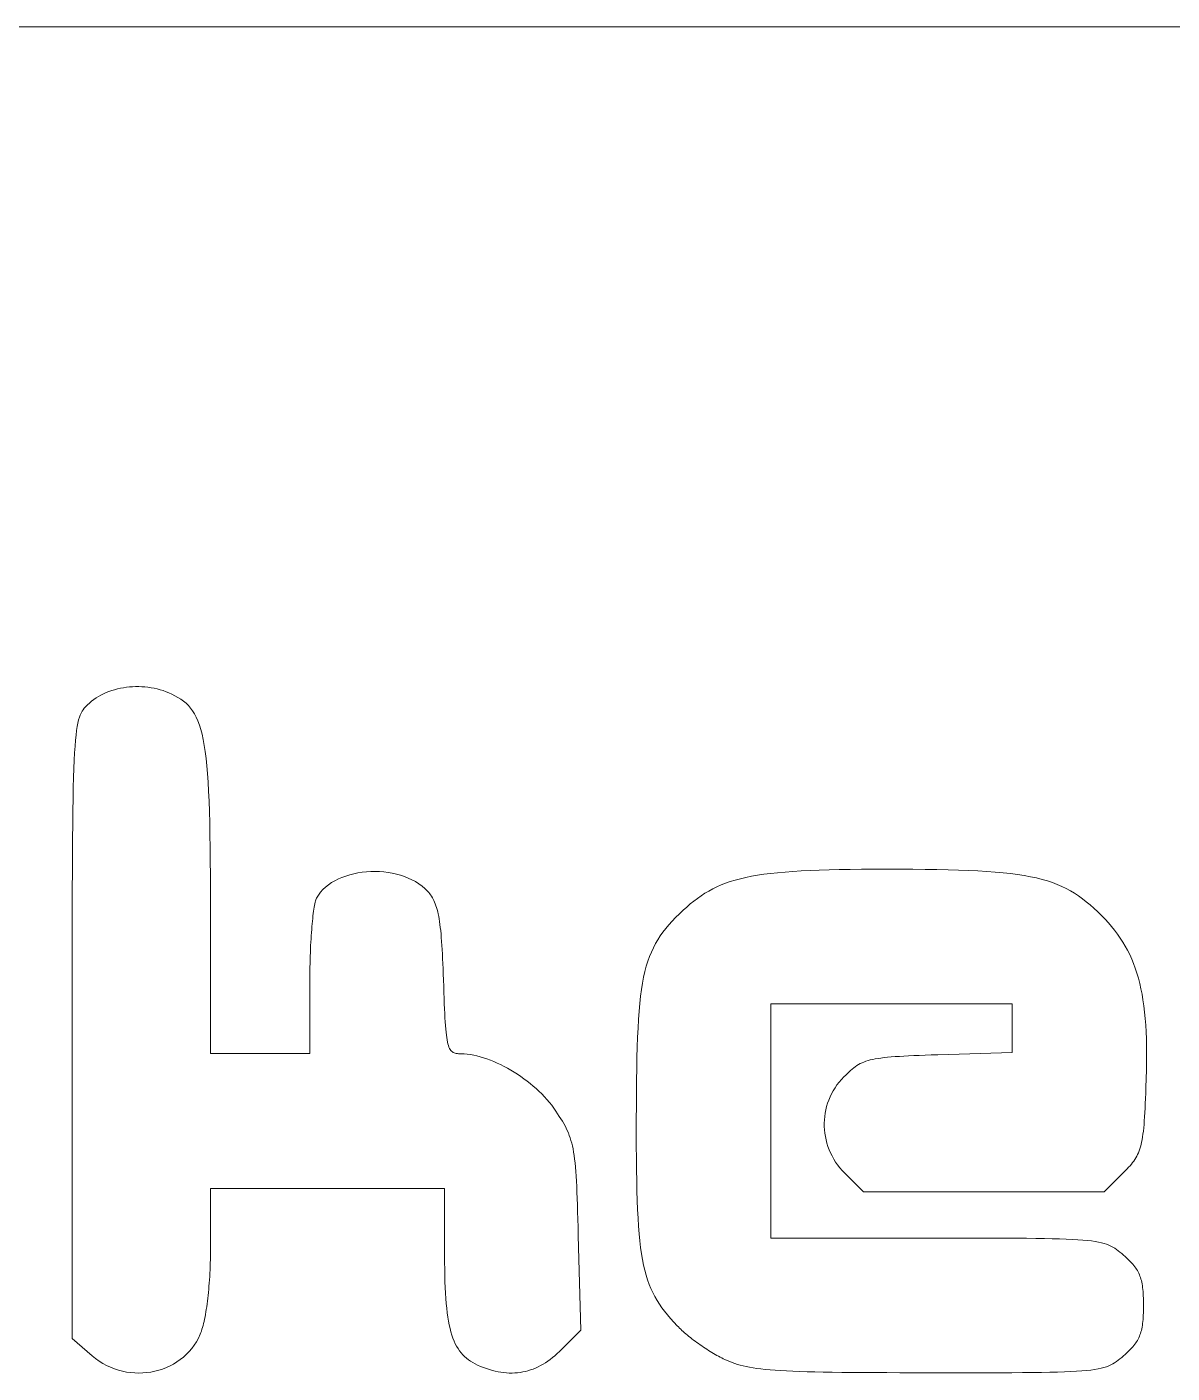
# Model space of a CAD drawing. Header units: millimetres. Extents: x -360 to 325, y -675 to 325.
# Drawn here: x -35.38 to 3.62, y -250.85 to -205 of the extents above; entities that cross this region are included whole.
import ezdxf

# ---------------------------------------------------------------- set-up
doc = ezdxf.new("R2010")
doc.units = ezdxf.units.MM
doc.layers.add('Etch', color=1, linetype='CONTINUOUS', lineweight=0, true_color=0xff0000)
doc.layers.add('Front', color=7, linetype='CONTINUOUS', lineweight=0, true_color=0x000000)

msp = doc.modelspace()

# ---------------------------------------------------------------- linework, layer by layer
at = {"layer": 'Etch'}
for p, q in [((-33.1, -227.909), (-33.021, -227.855)), ((-33.021, -227.855), (-32.939, -227.804)), ((-32.939, -227.804), (-32.854, -227.757)), ((-32.854, -227.757), (-32.766, -227.713)), ((-32.766, -227.713), (-32.676, -227.672)), ((-32.676, -227.672), (-32.583, -227.635)), ((-32.583, -227.635), (-32.488, -227.602)), ((-32.488, -227.602), (-32.392, -227.572)), ((-32.392, -227.572), (-32.293, -227.546)), ((-32.293, -227.546), (-32.193, -227.524)), ((-32.193, -227.524), (-32.091, -227.505)), ((-32.091, -227.505), (-31.989, -227.489)), ((-31.989, -227.489), (-31.885, -227.478)), ((-31.885, -227.478), (-31.781, -227.47)), ((-31.781, -227.47), (-31.676, -227.466)), ((-31.676, -227.466), (-31.57, -227.466)), ((-31.57, -227.466), (-31.465, -227.47)), ((-31.465, -227.47), (-31.359, -227.477)), ((-31.359, -227.477), (-31.254, -227.489)), ((-31.254, -227.489), (-31.149, -227.504)), ((-31.149, -227.504), (-31.045, -227.523)), ((-31.045, -227.523), (-30.941, -227.547)), ((-30.941, -227.547), (-30.838, -227.574)), ((-30.838, -227.574), (-30.737, -227.605)), ((-30.737, -227.605), (-30.637, -227.641)), ((-30.637, -227.641), (-30.539, -227.68)), ((-30.539, -227.68), (-30.442, -227.724)), ((-30.442, -227.724), (-30.333, -227.778)), ((-30.333, -227.778), (-30.231, -227.835)), ((-30.231, -227.835), (-30.134, -227.897)), ((-33.529, -228.369), (-33.495, -228.309)), ((-33.495, -228.309), (-33.46, -228.255)), ((-33.46, -228.255), (-33.422, -228.206)), ((-33.422, -228.206), (-33.381, -228.159)), ((-33.381, -228.159), (-33.317, -228.091)), ((-33.317, -228.091), (-33.248, -228.027)), ((-33.248, -228.027), (-33.176, -227.966)), ((-33.176, -227.966), (-33.1, -227.909)), ((-30.134, -227.897), (-30.043, -227.963)), ((-30.043, -227.963), (-29.957, -228.035)), ((-29.957, -228.035), (-29.877, -228.113)), ((-29.877, -228.113), (-29.802, -228.199)), ((-29.802, -228.199), (-29.732, -228.294)), ((-29.732, -228.294), (-29.667, -228.398)), ((-33.664, -228.827), (-33.641, -228.708)), ((-33.641, -228.708), (-33.616, -228.604)), ((-33.616, -228.604), (-33.589, -228.514)), ((-33.589, -228.514), (-33.56, -228.436)), ((-33.56, -228.436), (-33.529, -228.369)), ((-29.667, -228.398), (-29.607, -228.512)), ((-29.607, -228.512), (-29.551, -228.638)), ((-29.551, -228.638), (-29.5, -228.776)), ((-29.5, -228.776), (-29.453, -228.927)), ((-33.722, -229.296), (-33.704, -229.119)), ((-33.704, -229.119), (-33.685, -228.963)), ((-33.685, -228.963), (-33.664, -228.827)), ((-29.453, -228.927), (-29.41, -229.092)), ((-29.41, -229.092), (-29.37, -229.272)), ((-33.752, -229.721), (-33.738, -229.496)), ((-33.738, -229.496), (-33.722, -229.296)), ((-29.37, -229.272), (-29.335, -229.468)), ((-29.335, -229.468), (-29.302, -229.681)), ((-29.302, -229.681), (-29.274, -229.912)), ((-33.777, -230.253), (-33.765, -229.972)), ((-33.765, -229.972), (-33.752, -229.721)), ((-29.274, -229.912), (-29.248, -230.161)), ((-33.796, -230.907), (-33.787, -230.564)), ((-33.787, -230.564), (-33.777, -230.253)), ((-29.248, -230.161), (-29.225, -230.431)), ((-29.225, -230.431), (-29.206, -230.72)), ((-33.804, -231.284), (-33.796, -230.907)), ((-29.206, -230.72), (-29.188, -231.032)), ((-29.188, -231.032), (-29.174, -231.365)), ((-33.811, -231.698), (-33.804, -231.284)), ((-29.174, -231.365), (-29.162, -231.722)), ((-33.817, -232.15), (-33.811, -231.698)), ((-29.162, -231.722), (-29.151, -232.104)), ((-33.822, -232.641), (-33.817, -232.15)), ((-29.151, -232.104), (-29.143, -232.511)), ((-33.826, -233.175), (-33.822, -232.641)), ((-29.143, -232.511), (-29.137, -232.943)), ((-33.829, -233.752), (-33.826, -233.175)), ((-29.137, -232.943), (-29.132, -233.403)), ((-33.832, -234.374), (-33.829, -233.752)), ((-29.132, -233.403), (-29.129, -233.891)), ((-24.244, -233.842), (-24.103, -233.814)), ((-24.103, -233.814), (-23.959, -233.792)), ((-23.959, -233.792), (-23.814, -233.777)), ((-23.814, -233.777), (-23.667, -233.768)), ((-23.667, -233.768), (-23.519, -233.765)), ((-23.519, -233.765), (-23.372, -233.77)), ((-23.372, -233.77), (-23.224, -233.78)), ((-23.224, -233.78), (-23.078, -233.798)), ((-23.078, -233.798), (-22.934, -233.822)), ((-22.934, -233.822), (-22.793, -233.853)), ((-10.051, -233.831), (-9.81, -233.805)), ((-9.81, -233.805), (-9.556, -233.782)), ((-9.556, -233.782), (-9.287, -233.762)), ((-9.287, -233.762), (-9.004, -233.745)), ((-9.004, -233.745), (-8.706, -233.73)), ((-8.706, -233.73), (-8.391, -233.717)), ((-8.391, -233.717), (-8.06, -233.707)), ((-8.06, -233.707), (-7.711, -233.699)), ((-7.711, -233.699), (-7.344, -233.693)), ((-7.344, -233.693), (-6.958, -233.689)), ((-6.958, -233.689), (-6.553, -233.687)), ((-6.553, -233.687), (-6.127, -233.686)), ((-6.127, -233.686), (-5.656, -233.687)), ((-5.656, -233.687), (-5.21, -233.689)), ((-5.21, -233.689), (-4.787, -233.693)), ((-4.787, -233.693), (-4.386, -233.699)), ((-4.386, -233.699), (-4.006, -233.707)), ((-4.006, -233.707), (-3.647, -233.717)), ((-3.647, -233.717), (-3.308, -233.73)), ((-3.308, -233.73), (-2.987, -233.745)), ((-2.987, -233.745), (-2.685, -233.763)), ((-2.685, -233.763), (-2.399, -233.784)), ((-2.399, -233.784), (-2.13, -233.809)), ((-2.13, -233.809), (-1.876, -233.837)), ((-29.129, -233.891), (-29.127, -234.408)), ((-25.206, -234.296), (-25.108, -234.217)), ((-25.108, -234.217), (-25.002, -234.145)), ((-25.002, -234.145), (-24.889, -234.079)), ((-24.889, -234.079), (-24.77, -234.019)), ((-24.77, -234.019), (-24.646, -233.965)), ((-24.646, -233.965), (-24.516, -233.918)), ((-24.516, -233.918), (-24.382, -233.877)), ((-24.382, -233.877), (-24.244, -233.842)), ((-22.793, -233.853), (-22.654, -233.891)), ((-22.654, -233.891), (-22.519, -233.935)), ((-22.519, -233.935), (-22.388, -233.987)), ((-22.388, -233.987), (-22.262, -234.045)), ((-22.262, -234.045), (-22.142, -234.11)), ((-22.142, -234.11), (-22.028, -234.182)), ((-22.028, -234.182), (-21.92, -234.261)), ((-21.92, -234.261), (-21.821, -234.347)), ((-11.881, -234.288), (-11.735, -234.224)), ((-11.735, -234.224), (-11.583, -234.165)), ((-11.583, -234.165), (-11.423, -234.11)), ((-11.423, -234.11), (-11.256, -234.059)), ((-11.256, -234.059), (-11.08, -234.012)), ((-11.08, -234.012), (-10.895, -233.968)), ((-10.895, -233.968), (-10.701, -233.929)), ((-10.701, -233.929), (-10.496, -233.893)), ((-10.496, -233.893), (-10.279, -233.861)), ((-10.279, -233.861), (-10.051, -233.831)), ((-1.876, -233.837), (-1.636, -233.868)), ((-1.636, -233.868), (-1.41, -233.903)), ((-1.41, -233.903), (-1.197, -233.942)), ((-1.197, -233.942), (-0.995, -233.986)), ((-0.995, -233.986), (-0.804, -234.034)), ((-0.804, -234.034), (-0.623, -234.086)), ((-0.623, -234.086), (-0.451, -234.143)), ((-0.451, -234.143), (-0.288, -234.205)), ((-0.288, -234.205), (-0.131, -234.272)), ((-0.131, -234.272), (0.018, -234.345)), ((-33.834, -235.044), (-33.832, -234.374)), ((-29.127, -234.408), (-29.127, -234.955)), ((-25.547, -234.768), (-25.535, -234.729)), ((-25.535, -234.729), (-25.523, -234.696)), ((-25.523, -234.696), (-25.51, -234.67)), ((-25.51, -234.67), (-25.449, -234.567)), ((-25.449, -234.567), (-25.377, -234.471)), ((-25.377, -234.471), (-25.296, -234.38)), ((-25.296, -234.38), (-25.206, -234.296)), ((-21.821, -234.347), (-21.729, -234.44)), ((-21.729, -234.44), (-21.693, -234.481)), ((-21.693, -234.481), (-21.66, -234.522)), ((-21.66, -234.522), (-21.628, -234.565)), ((-21.628, -234.565), (-21.598, -234.609)), ((-21.598, -234.609), (-21.569, -234.656)), ((-21.569, -234.656), (-21.542, -234.705)), ((-21.542, -234.705), (-21.516, -234.756)), ((-12.663, -234.772), (-12.54, -234.679)), ((-12.54, -234.679), (-12.415, -234.591)), ((-12.415, -234.591), (-12.288, -234.508)), ((-12.288, -234.508), (-12.157, -234.43)), ((-12.157, -234.43), (-12.021, -234.357)), ((-12.021, -234.357), (-11.881, -234.288)), ((0.018, -234.345), (0.163, -234.422)), ((0.163, -234.422), (0.302, -234.506)), ((0.302, -234.506), (0.438, -234.596)), ((0.438, -234.596), (0.571, -234.691)), ((0.571, -234.691), (0.701, -234.793)), ((-33.835, -235.763), (-33.834, -235.044)), ((-29.127, -234.955), (-29.125, -239.968)), ((-25.634, -235.276), (-25.624, -235.195)), ((-25.624, -235.195), (-25.614, -235.119)), ((-25.614, -235.119), (-25.603, -235.048)), ((-25.603, -235.048), (-25.592, -234.981)), ((-25.592, -234.981), (-25.581, -234.919)), ((-25.581, -234.919), (-25.57, -234.863)), ((-25.57, -234.863), (-25.558, -234.813)), ((-25.558, -234.813), (-25.547, -234.768)), ((-21.516, -234.756), (-21.491, -234.811)), ((-21.491, -234.811), (-21.468, -234.868)), ((-21.468, -234.868), (-21.446, -234.929)), ((-21.446, -234.929), (-21.425, -234.993)), ((-21.425, -234.993), (-21.405, -235.061)), ((-21.405, -235.061), (-21.387, -235.133)), ((-21.387, -235.133), (-21.369, -235.21)), ((-13.157, -235.212), (-13.024, -235.085)), ((-13.024, -235.085), (-12.904, -234.975)), ((-12.904, -234.975), (-12.784, -234.871)), ((-12.784, -234.871), (-12.663, -234.772)), ((0.701, -234.793), (0.831, -234.901)), ((0.831, -234.901), (0.96, -235.016)), ((0.96, -235.016), (1.09, -235.138)), ((1.09, -235.138), (1.221, -235.267)), ((-25.678, -235.742), (-25.67, -235.641)), ((-25.67, -235.641), (-25.662, -235.544)), ((-25.662, -235.544), (-25.653, -235.451)), ((-25.653, -235.451), (-25.644, -235.362)), ((-25.644, -235.362), (-25.634, -235.276)), ((-21.369, -235.21), (-21.353, -235.292)), ((-21.353, -235.292), (-21.338, -235.378)), ((-21.338, -235.378), (-21.323, -235.47)), ((-21.323, -235.47), (-21.309, -235.567)), ((-21.309, -235.567), (-21.297, -235.67)), ((-13.617, -235.705), (-13.512, -235.582)), ((-13.512, -235.582), (-13.401, -235.459)), ((-13.401, -235.459), (-13.283, -235.336)), ((-13.283, -235.336), (-13.157, -235.212)), ((1.221, -235.267), (1.341, -235.39)), ((1.341, -235.39), (1.455, -235.514)), ((1.455, -235.514), (1.564, -235.64)), ((1.564, -235.64), (1.667, -235.768)), ((-33.836, -236.533), (-33.835, -235.763)), ((-25.707, -236.175), (-25.7, -236.063)), ((-25.7, -236.063), (-25.693, -235.953)), ((-25.693, -235.953), (-25.686, -235.846)), ((-25.686, -235.846), (-25.678, -235.742)), ((-21.297, -235.67), (-21.285, -235.779)), ((-21.285, -235.779), (-21.273, -235.895)), ((-21.273, -235.895), (-21.263, -236.017)), ((-21.263, -236.017), (-21.253, -236.146)), ((-13.97, -236.222), (-13.891, -236.087)), ((-13.891, -236.087), (-13.805, -235.957)), ((-13.805, -235.957), (-13.714, -235.83)), ((-13.714, -235.83), (-13.617, -235.705)), ((1.667, -235.768), (1.765, -235.898)), ((1.765, -235.898), (1.858, -236.031)), ((1.858, -236.031), (1.946, -236.167)), ((-33.837, -237.356), (-33.836, -236.533)), ((-25.728, -236.649), (-25.723, -236.527)), ((-25.723, -236.527), (-25.718, -236.408)), ((-25.718, -236.408), (-25.713, -236.29)), ((-25.713, -236.29), (-25.707, -236.175)), ((-21.253, -236.146), (-21.243, -236.282)), ((-21.243, -236.282), (-21.235, -236.425)), ((-21.235, -236.425), (-21.226, -236.576)), ((-14.173, -236.661), (-14.11, -236.508)), ((-14.11, -236.508), (-14.043, -236.362)), ((-14.043, -236.362), (-13.97, -236.222)), ((1.946, -236.167), (2.029, -236.306)), ((2.029, -236.306), (2.107, -236.449)), ((2.107, -236.449), (2.18, -236.596)), ((-25.74, -237.15), (-25.738, -237.023)), ((-25.738, -237.023), (-25.735, -236.897)), ((-25.735, -236.897), (-25.732, -236.772)), ((-25.732, -236.772), (-25.728, -236.649)), ((-21.226, -236.576), (-21.218, -236.735)), ((-21.218, -236.735), (-21.211, -236.902)), ((-21.211, -236.902), (-21.204, -237.078)), ((-14.33, -237.174), (-14.282, -236.993)), ((-14.282, -236.993), (-14.23, -236.823)), ((-14.23, -236.823), (-14.173, -236.661)), ((2.18, -236.596), (2.248, -236.746)), ((2.248, -236.746), (2.311, -236.902)), ((2.311, -236.902), (2.37, -237.062)), ((-33.837, -238.234), (-33.837, -237.356)), ((-25.743, -237.536), (-25.742, -237.407)), ((-25.742, -237.407), (-25.741, -237.278)), ((-25.741, -237.278), (-25.74, -237.15)), ((-21.204, -237.078), (-21.197, -237.263)), ((-21.197, -237.263), (-21.19, -237.456)), ((-21.19, -237.456), (-21.183, -237.68)), ((-14.411, -237.569), (-14.373, -237.366)), ((-14.373, -237.366), (-14.33, -237.174)), ((2.37, -237.062), (2.425, -237.227)), ((2.425, -237.227), (2.475, -237.397)), ((2.475, -237.397), (2.52, -237.574)), ((-25.743, -239.968), (-25.743, -237.536)), ((-21.183, -237.68), (-21.176, -237.89)), ((-21.176, -237.89), (-21.168, -238.087)), ((-14.477, -238.016), (-14.446, -237.786)), ((-14.446, -237.786), (-14.411, -237.569)), ((2.52, -237.574), (2.562, -237.756)), ((2.562, -237.756), (2.599, -237.945)), ((2.599, -237.945), (2.632, -238.14)), ((-33.837, -239.169), (-33.837, -238.234)), ((-21.168, -238.087), (-21.161, -238.271)), ((-21.161, -238.271), (-21.154, -238.443)), ((-14.527, -238.522), (-14.504, -238.261)), ((-14.504, -238.261), (-14.477, -238.016)), ((-5.929, -238.277), (-10.037, -238.277)), ((-10.037, -238.277), (-10.037, -242.264)), ((-1.822, -238.277), (-5.929, -238.277)), ((-1.822, -239.101), (-1.822, -238.277)), ((2.632, -238.14), (2.661, -238.342)), ((2.661, -238.342), (2.686, -238.552)), ((-21.154, -238.443), (-21.146, -238.603)), ((-21.146, -238.603), (-21.139, -238.751)), ((-21.139, -238.751), (-21.13, -238.888)), ((-14.565, -239.096), (-14.548, -238.8)), ((-14.548, -238.8), (-14.527, -238.522)), ((2.686, -238.552), (2.707, -238.769)), ((2.707, -238.769), (2.724, -238.994)), ((-33.837, -249.675), (-33.837, -239.169)), ((-21.13, -238.888), (-21.122, -239.015)), ((-21.122, -239.015), (-21.112, -239.131)), ((-21.112, -239.131), (-21.102, -239.238)), ((-21.102, -239.238), (-21.091, -239.335)), ((-14.58, -239.41), (-14.565, -239.096)), ((-1.822, -239.924), (-1.822, -239.101)), ((2.724, -238.994), (2.738, -239.227)), ((2.738, -239.227), (2.748, -239.469)), ((-21.091, -239.335), (-21.079, -239.423)), ((-21.079, -239.423), (-21.066, -239.503)), ((-21.066, -239.503), (-21.052, -239.575)), ((-21.052, -239.575), (-21.037, -239.639)), ((-21.037, -239.639), (-21.02, -239.695)), ((-21.02, -239.695), (-21.002, -239.745)), ((-21.002, -239.745), (-20.982, -239.789)), ((-14.602, -240.098), (-14.592, -239.743)), ((-14.592, -239.743), (-14.58, -239.41)), ((2.748, -239.469), (2.754, -239.72)), ((2.754, -239.72), (2.757, -239.979)), ((-29.125, -239.968), (-27.434, -239.968)), ((-27.434, -239.968), (-25.743, -239.968)), ((-20.982, -239.789), (-20.961, -239.827)), ((-20.961, -239.827), (-20.938, -239.859)), ((-20.938, -239.859), (-20.913, -239.886)), ((-20.913, -239.886), (-20.886, -239.909)), ((-20.886, -239.909), (-20.856, -239.927)), ((-20.856, -239.927), (-20.825, -239.942)), ((-20.825, -239.942), (-20.792, -239.953)), ((-20.792, -239.953), (-20.756, -239.961)), ((-20.756, -239.961), (-20.717, -239.967)), ((-20.717, -239.967), (-20.676, -239.971)), ((-20.676, -239.971), (-20.633, -239.973)), ((-20.633, -239.973), (-20.586, -239.974)), ((-20.586, -239.974), (-20.483, -239.977)), ((-20.483, -239.977), (-20.378, -239.987)), ((-20.378, -239.987), (-20.271, -240.001)), ((-20.271, -240.001), (-20.161, -240.021)), ((-20.161, -240.021), (-20.05, -240.045)), ((-20.05, -240.045), (-19.937, -240.074)), ((-19.937, -240.074), (-19.823, -240.108)), ((-19.823, -240.108), (-19.708, -240.147)), ((-19.708, -240.147), (-19.592, -240.189)), ((-19.592, -240.189), (-19.476, -240.236)), ((-19.476, -240.236), (-19.36, -240.287)), ((-14.609, -240.474), (-14.602, -240.098)), ((-6.869, -240.253), (-6.802, -240.228)), ((-6.802, -240.228), (-6.73, -240.205)), ((-6.73, -240.205), (-6.653, -240.184)), ((-6.653, -240.184), (-6.572, -240.165)), ((-6.572, -240.165), (-6.484, -240.148)), ((-6.484, -240.148), (-6.39, -240.132)), ((-6.39, -240.132), (-6.29, -240.117)), ((-6.29, -240.117), (-6.182, -240.104)), ((-6.182, -240.104), (-6.066, -240.092)), ((-6.066, -240.092), (-5.941, -240.081)), ((-5.941, -240.081), (-5.808, -240.071)), ((-5.808, -240.071), (-5.665, -240.061)), ((-5.665, -240.061), (-5.512, -240.052)), ((-5.512, -240.052), (-5.349, -240.044)), ((-5.349, -240.044), (-5.174, -240.036)), ((-5.174, -240.036), (-4.988, -240.029)), ((-4.988, -240.029), (-4.789, -240.022)), ((-4.789, -240.022), (-4.578, -240.014)), ((-4.578, -240.014), (-4.354, -240.007)), ((-4.354, -240.007), (-1.822, -239.924)), ((2.757, -239.979), (2.756, -240.249)), ((-19.36, -240.287), (-19.243, -240.342)), ((-19.243, -240.342), (-19.127, -240.401)), ((-19.127, -240.401), (-19.011, -240.463)), ((-19.011, -240.463), (-18.896, -240.529)), ((-18.896, -240.529), (-18.783, -240.598)), ((-18.783, -240.598), (-18.67, -240.67)), ((-18.67, -240.67), (-18.559, -240.745)), ((-14.615, -240.872), (-14.609, -240.474)), ((-7.551, -240.755), (-7.492, -240.696)), ((-7.492, -240.696), (-7.435, -240.641)), ((-7.435, -240.641), (-7.379, -240.589)), ((-7.379, -240.589), (-7.325, -240.54)), ((-7.325, -240.54), (-7.271, -240.494)), ((-7.271, -240.494), (-7.218, -240.452)), ((-7.218, -240.452), (-7.164, -240.412)), ((-7.164, -240.412), (-7.109, -240.375)), ((-7.109, -240.375), (-7.053, -240.341)), ((-7.053, -240.341), (-6.994, -240.309)), ((-6.994, -240.309), (-6.933, -240.28)), ((-6.933, -240.28), (-6.869, -240.253)), ((2.752, -240.528), (2.745, -240.817)), ((2.756, -240.249), (2.752, -240.528)), ((-18.559, -240.745), (-18.449, -240.823)), ((-18.449, -240.823), (-18.342, -240.903)), ((-18.342, -240.903), (-18.236, -240.987)), ((-18.236, -240.987), (-18.134, -241.072)), ((-18.134, -241.072), (-18.034, -241.16)), ((-14.619, -241.294), (-14.615, -240.872)), ((-7.918, -241.232), (-7.856, -241.131)), ((-7.856, -241.131), (-7.789, -241.033)), ((-7.789, -241.033), (-7.715, -240.937)), ((-7.715, -240.937), (-7.636, -240.844)), ((-7.636, -240.844), (-7.551, -240.755)), ((2.735, -241.116), (2.727, -241.309)), ((2.745, -240.817), (2.735, -241.116)), ((-18.034, -241.16), (-17.937, -241.25)), ((-17.937, -241.25), (-17.843, -241.342)), ((-17.843, -241.342), (-17.753, -241.435)), ((-17.753, -241.435), (-17.666, -241.53)), ((-17.666, -241.53), (-17.584, -241.627)), ((-14.621, -241.74), (-14.619, -241.294)), ((-8.109, -241.658), (-8.069, -241.548)), ((-8.069, -241.548), (-8.025, -241.441)), ((-8.025, -241.441), (-7.974, -241.336)), ((-7.974, -241.336), (-7.918, -241.232)), ((2.72, -241.491), (2.712, -241.663)), ((2.727, -241.309), (2.72, -241.491)), ((-17.584, -241.627), (-17.505, -241.725)), ((-17.505, -241.725), (-17.431, -241.824)), ((-17.431, -241.824), (-17.362, -241.925)), ((-17.362, -241.925), (-17.302, -242.017)), ((-17.302, -242.017), (-17.245, -242.105)), ((-14.623, -242.211), (-14.621, -241.74)), ((-8.208, -242.106), (-8.191, -241.993)), ((-8.191, -241.993), (-8.169, -241.88)), ((-8.169, -241.88), (-8.142, -241.768)), ((-8.142, -241.768), (-8.109, -241.658)), ((2.695, -241.976), (2.687, -242.119)), ((2.704, -241.824), (2.695, -241.976)), ((2.712, -241.663), (2.704, -241.824)), ((-17.245, -242.105), (-17.191, -242.19)), ((-17.191, -242.19), (-17.141, -242.272)), ((-17.141, -242.272), (-17.094, -242.353)), ((-17.094, -242.353), (-17.051, -242.432)), ((-17.051, -242.432), (-17.01, -242.511)), ((-17.01, -242.511), (-16.972, -242.59)), ((-14.623, -242.677), (-14.623, -242.211)), ((-10.037, -242.264), (-10.037, -246.251)), ((-8.223, -242.335), (-8.218, -242.22)), ((-8.222, -242.45), (-8.223, -242.335)), ((-8.215, -242.564), (-8.222, -242.45)), ((-8.218, -242.22), (-8.208, -242.106)), ((2.657, -242.496), (2.645, -242.606)), ((2.667, -242.378), (2.657, -242.496)), ((2.677, -242.253), (2.667, -242.378)), ((2.687, -242.119), (2.677, -242.253)), ((-16.972, -242.59), (-16.937, -242.67)), ((-16.937, -242.67), (-16.905, -242.752)), ((-16.905, -242.752), (-16.875, -242.837)), ((-16.875, -242.837), (-16.847, -242.924)), ((-16.847, -242.924), (-16.822, -243.016)), ((-14.622, -243.117), (-14.623, -242.677)), ((-8.203, -242.679), (-8.215, -242.564)), ((-8.185, -242.793), (-8.203, -242.679)), ((-8.161, -242.906), (-8.185, -242.793)), ((-8.132, -243.018), (-8.161, -242.906)), ((2.586, -242.983), (2.568, -243.063)), ((2.603, -242.898), (2.586, -242.983)), ((2.618, -242.807), (2.603, -242.898)), ((2.632, -242.71), (2.618, -242.807)), ((2.645, -242.606), (2.632, -242.71)), ((-16.822, -243.016), (-16.799, -243.112)), ((-16.799, -243.112), (-16.777, -243.214)), ((-16.777, -243.214), (-16.758, -243.322)), ((-16.758, -243.322), (-16.74, -243.437)), ((-16.74, -243.437), (-16.724, -243.559)), ((-14.619, -243.533), (-14.622, -243.117)), ((-8.097, -243.129), (-8.132, -243.018)), ((-8.056, -243.239), (-8.097, -243.129)), ((-8.009, -243.347), (-8.056, -243.239)), ((-7.957, -243.453), (-8.009, -243.347)), ((2.451, -243.402), (2.421, -243.461)), ((2.478, -243.341), (2.451, -243.402)), ((2.504, -243.277), (2.478, -243.341)), ((2.527, -243.21), (2.504, -243.277)), ((2.548, -243.138), (2.527, -243.21)), ((2.568, -243.063), (2.548, -243.138)), ((-16.724, -243.559), (-16.709, -243.689)), ((-16.709, -243.689), (-16.696, -243.829)), ((-16.696, -243.829), (-16.684, -243.978)), ((-14.615, -243.925), (-14.619, -243.533)), ((-7.899, -243.557), (-7.957, -243.453)), ((-7.836, -243.659), (-7.899, -243.557)), ((-7.767, -243.759), (-7.836, -243.659)), ((-7.692, -243.856), (-7.767, -243.759)), ((-7.611, -243.949), (-7.692, -243.856)), ((2.091, -243.895), (2.037, -243.952)), ((2.143, -243.84), (2.091, -243.895)), ((2.191, -243.786), (2.143, -243.84)), ((2.236, -243.733), (2.191, -243.786)), ((2.279, -243.68), (2.236, -243.733)), ((2.318, -243.627), (2.279, -243.68)), ((2.355, -243.573), (2.318, -243.627)), ((2.39, -243.518), (2.355, -243.573)), ((2.421, -243.461), (2.39, -243.518)), ((-16.684, -243.978), (-16.673, -244.138)), ((-16.673, -244.138), (-16.662, -244.309)), ((-16.662, -244.309), (-16.653, -244.492)), ((-14.609, -244.295), (-14.615, -243.925)), ((-14.602, -244.644), (-14.609, -244.295)), ((-7.525, -244.04), (-7.611, -243.949)), ((-6.885, -244.68), (-7.525, -244.04)), ((1.978, -244.01), (1.308, -244.68)), ((2.037, -243.952), (1.978, -244.01)), ((-25.139, -244.559), (-29.125, -244.559)), ((-29.125, -244.559), (-29.125, -246.621)), ((-21.152, -244.559), (-25.139, -244.559)), ((-21.152, -246.843), (-21.152, -244.559)), ((-16.653, -244.492), (-16.644, -244.688)), ((-16.644, -244.688), (-16.636, -244.897)), ((-14.592, -244.973), (-14.602, -244.644)), ((-2.788, -244.68), (-6.885, -244.68)), ((1.308, -244.68), (-2.788, -244.68)), ((-16.636, -244.897), (-16.628, -245.12)), ((-16.628, -245.12), (-16.62, -245.357)), ((-14.58, -245.282), (-14.592, -244.973)), ((-14.565, -245.573), (-14.58, -245.282)), ((-16.62, -245.357), (-16.613, -245.611)), ((-16.613, -245.611), (-16.605, -245.88)), ((-14.548, -245.846), (-14.565, -245.573)), ((-16.605, -245.88), (-16.598, -246.167)), ((-16.598, -246.167), (-16.514, -249.382)), ((-14.528, -246.102), (-14.548, -245.846)), ((-14.505, -246.343), (-14.528, -246.102)), ((-29.125, -246.621), (-29.126, -246.742)), ((-14.478, -246.57), (-14.505, -246.343)), ((-14.448, -246.783), (-14.478, -246.57)), ((-10.037, -246.251), (-4.372, -246.251)), ((-4.372, -246.251), (-3.844, -246.251)), ((-3.844, -246.251), (-3.349, -246.251)), ((-3.349, -246.251), (-2.887, -246.251)), ((-2.887, -246.251), (-2.456, -246.252)), ((-2.456, -246.252), (-2.055, -246.253)), ((-2.055, -246.253), (-1.683, -246.255)), ((-1.683, -246.255), (-1.338, -246.258)), ((-1.338, -246.258), (-1.02, -246.261)), ((-1.02, -246.261), (-0.726, -246.265)), ((-0.726, -246.265), (-0.456, -246.271)), ((-0.456, -246.271), (-0.209, -246.277)), ((-0.209, -246.277), (0.018, -246.285)), ((0.018, -246.285), (0.224, -246.294)), ((0.224, -246.294), (0.412, -246.305)), ((0.412, -246.305), (0.582, -246.318)), ((0.582, -246.318), (0.736, -246.332)), ((0.736, -246.332), (0.875, -246.348)), ((0.875, -246.348), (1.001, -246.366)), ((1.001, -246.366), (1.114, -246.386)), ((1.114, -246.386), (1.217, -246.408)), ((1.217, -246.408), (1.309, -246.433)), ((1.309, -246.433), (1.393, -246.46)), ((1.393, -246.46), (1.47, -246.49)), ((1.47, -246.49), (1.54, -246.522)), ((1.54, -246.522), (1.606, -246.558)), ((1.606, -246.558), (1.668, -246.596)), ((1.668, -246.596), (1.728, -246.637)), ((1.728, -246.637), (1.787, -246.681)), ((-29.132, -247.1), (-29.136, -247.217)), ((-29.129, -246.981), (-29.132, -247.1)), ((-29.127, -246.862), (-29.129, -246.981)), ((-29.126, -246.742), (-29.127, -246.862)), ((-21.151, -247.082), (-21.152, -246.843)), ((-21.149, -247.31), (-21.151, -247.082)), ((-14.415, -246.983), (-14.448, -246.783)), ((-14.377, -247.171), (-14.415, -246.983)), ((1.787, -246.681), (1.846, -246.729)), ((1.846, -246.729), (1.907, -246.779)), ((1.907, -246.779), (1.97, -246.834)), ((1.97, -246.834), (2.024, -246.88)), ((2.024, -246.88), (2.074, -246.925)), ((2.074, -246.925), (2.122, -246.97)), ((2.122, -246.97), (2.167, -247.013)), ((2.167, -247.013), (2.209, -247.057)), ((2.209, -247.057), (2.249, -247.099)), ((2.249, -247.099), (2.287, -247.142)), ((-29.152, -247.56), (-29.159, -247.671)), ((-29.146, -247.447), (-29.152, -247.56)), ((-29.14, -247.333), (-29.146, -247.447)), ((-29.136, -247.217), (-29.14, -247.333)), ((-21.145, -247.528), (-21.149, -247.31)), ((-21.139, -247.736), (-21.145, -247.528)), ((-14.336, -247.348), (-14.377, -247.171)), ((-14.29, -247.516), (-14.336, -247.348)), ((-14.24, -247.675), (-14.29, -247.516)), ((2.287, -247.142), (2.322, -247.184)), ((2.322, -247.184), (2.356, -247.227)), ((2.356, -247.227), (2.387, -247.27)), ((2.387, -247.27), (2.415, -247.314)), ((2.415, -247.314), (2.442, -247.358)), ((2.442, -247.358), (2.467, -247.403)), ((2.467, -247.403), (2.49, -247.449)), ((2.49, -247.449), (2.511, -247.496)), ((2.511, -247.496), (2.53, -247.544)), ((2.53, -247.544), (2.547, -247.594)), ((-29.184, -247.995), (-29.193, -248.099)), ((-29.175, -247.889), (-29.184, -247.995)), ((-29.166, -247.781), (-29.175, -247.889)), ((-29.159, -247.671), (-29.166, -247.781)), ((-21.131, -247.935), (-21.139, -247.736)), ((-21.122, -248.124), (-21.131, -247.935)), ((-14.185, -247.826), (-14.24, -247.675)), ((-14.126, -247.97), (-14.185, -247.826)), ((-14.061, -248.108), (-14.126, -247.97)), ((2.547, -247.594), (2.563, -247.646)), ((2.563, -247.646), (2.577, -247.699)), ((2.577, -247.699), (2.59, -247.755)), ((2.59, -247.755), (2.601, -247.813)), ((2.601, -247.813), (2.611, -247.873)), ((2.611, -247.873), (2.62, -247.935)), ((2.62, -247.935), (2.627, -248)), ((2.627, -248), (2.633, -248.068)), ((-29.227, -248.399), (-29.239, -248.494)), ((-29.215, -248.301), (-29.227, -248.399)), ((-29.204, -248.201), (-29.215, -248.301)), ((-29.193, -248.099), (-29.204, -248.201)), ((-21.11, -248.304), (-21.122, -248.124)), ((-21.096, -248.475), (-21.11, -248.304)), ((-21.081, -248.638), (-21.096, -248.475)), ((-13.992, -248.241), (-14.061, -248.108)), ((-13.917, -248.37), (-13.992, -248.241)), ((-13.836, -248.496), (-13.917, -248.37)), ((2.633, -248.068), (2.638, -248.139)), ((2.638, -248.139), (2.642, -248.214)), ((2.642, -248.214), (2.645, -248.291)), ((2.645, -248.291), (2.647, -248.373)), ((2.647, -248.373), (2.648, -248.457)), ((2.648, -248.457), (2.648, -248.546)), ((-29.311, -248.931), (-29.327, -249.01)), ((-29.295, -248.85), (-29.311, -248.931)), ((-29.28, -248.765), (-29.295, -248.85)), ((-29.266, -248.677), (-29.28, -248.765)), ((-29.252, -248.587), (-29.266, -248.677)), ((-29.239, -248.494), (-29.252, -248.587)), ((-21.063, -248.792), (-21.081, -248.638)), ((-21.042, -248.938), (-21.063, -248.792)), ((-21.019, -249.076), (-21.042, -248.938)), ((-13.75, -248.62), (-13.836, -248.496)), ((-13.658, -248.743), (-13.75, -248.62)), ((-13.559, -248.865), (-13.658, -248.743)), ((-13.455, -248.988), (-13.559, -248.865)), ((2.642, -248.879), (2.638, -248.953)), ((2.645, -248.801), (2.642, -248.879)), ((2.647, -248.72), (2.645, -248.801)), ((2.648, -248.635), (2.647, -248.72)), ((2.648, -248.546), (2.648, -248.635)), ((-29.416, -249.356), (-29.436, -249.415)), ((-29.397, -249.294), (-29.416, -249.356)), ((-29.379, -249.228), (-29.397, -249.294)), ((-29.361, -249.159), (-29.379, -249.228)), ((-29.344, -249.086), (-29.361, -249.159)), ((-29.327, -249.01), (-29.344, -249.086)), ((-20.994, -249.207), (-21.019, -249.076)), ((-20.966, -249.331), (-20.994, -249.207)), ((-20.936, -249.447), (-20.966, -249.331)), ((-16.514, -249.382), (-17.244, -250.112)), ((-13.344, -249.113), (-13.455, -248.988)), ((-13.226, -249.241), (-13.344, -249.113)), ((-13.19, -249.278), (-13.226, -249.241)), ((-13.152, -249.317), (-13.19, -249.278)), ((-13.112, -249.355), (-13.152, -249.317)), ((-13.07, -249.395), (-13.112, -249.355)), ((-13.026, -249.435), (-13.07, -249.395)), ((2.577, -249.393), (2.563, -249.446)), ((2.59, -249.337), (2.577, -249.393)), ((2.601, -249.28), (2.59, -249.337)), ((2.611, -249.22), (2.601, -249.28)), ((2.62, -249.157), (2.611, -249.22)), ((2.627, -249.092), (2.62, -249.157)), ((2.633, -249.024), (2.627, -249.092)), ((2.638, -248.953), (2.633, -249.024)), ((-33.159, -250.258), (-33.837, -249.675)), ((-29.605, -249.778), (-29.68, -249.897)), ((-29.536, -249.653), (-29.605, -249.778)), ((-29.476, -249.522), (-29.536, -249.653)), ((-29.456, -249.471), (-29.476, -249.522)), ((-29.436, -249.415), (-29.456, -249.471)), ((-20.903, -249.557), (-20.936, -249.447)), ((-20.867, -249.66), (-20.903, -249.557)), ((-20.828, -249.757), (-20.867, -249.66)), ((-20.786, -249.849), (-20.828, -249.757)), ((-20.742, -249.934), (-20.786, -249.849)), ((-12.98, -249.475), (-13.026, -249.435)), ((-12.933, -249.516), (-12.98, -249.475)), ((-12.884, -249.556), (-12.933, -249.516)), ((-12.834, -249.598), (-12.884, -249.556)), ((-12.782, -249.639), (-12.834, -249.598)), ((-12.73, -249.68), (-12.782, -249.639)), ((-12.676, -249.721), (-12.73, -249.68)), ((-12.622, -249.762), (-12.676, -249.721)), ((-12.566, -249.803), (-12.622, -249.762)), ((-12.51, -249.843), (-12.566, -249.803)), ((-12.453, -249.883), (-12.51, -249.843)), ((2.356, -249.865), (2.322, -249.908)), ((2.387, -249.822), (2.356, -249.865)), ((2.415, -249.779), (2.387, -249.822)), ((2.442, -249.734), (2.415, -249.779)), ((2.467, -249.689), (2.442, -249.734)), ((2.49, -249.643), (2.467, -249.689)), ((2.511, -249.596), (2.49, -249.643)), ((2.53, -249.548), (2.511, -249.596)), ((2.547, -249.498), (2.53, -249.548)), ((2.563, -249.446), (2.547, -249.498)), ((-33.041, -250.354), (-33.159, -250.258)), ((-33.159, -250.258), (-33.159, -250.258)), ((-30.048, -250.305), (-30.155, -250.39)), ((-29.947, -250.213), (-30.048, -250.305)), ((-29.852, -250.115), (-29.947, -250.213)), ((-29.763, -250.009), (-29.852, -250.115)), ((-29.68, -249.897), (-29.763, -250.009)), ((-20.694, -250.014), (-20.742, -249.934)), ((-20.643, -250.089), (-20.694, -250.014)), ((-20.588, -250.159), (-20.643, -250.089)), ((-20.531, -250.224), (-20.588, -250.159)), ((-20.47, -250.285), (-20.531, -250.224)), ((-20.405, -250.342), (-20.47, -250.285)), ((-17.476, -250.322), (-17.555, -250.384)), ((-17.398, -250.256), (-17.476, -250.322)), ((-17.32, -250.186), (-17.398, -250.256)), ((-17.244, -250.112), (-17.32, -250.186)), ((-12.396, -249.923), (-12.453, -249.883)), ((-12.338, -249.962), (-12.396, -249.923)), ((-12.28, -250), (-12.338, -249.962)), ((-12.222, -250.038), (-12.28, -250)), ((-12.164, -250.075), (-12.222, -250.038)), ((-12.106, -250.111), (-12.164, -250.075)), ((-12.049, -250.146), (-12.106, -250.111)), ((-11.991, -250.18), (-12.049, -250.146)), ((-11.934, -250.213), (-11.991, -250.18)), ((-11.878, -250.245), (-11.934, -250.213)), ((-11.822, -250.276), (-11.878, -250.245)), ((-11.767, -250.305), (-11.822, -250.276)), ((-11.713, -250.333), (-11.767, -250.305)), ((1.907, -250.313), (1.846, -250.364)), ((1.97, -250.258), (1.907, -250.313)), ((2.024, -250.212), (1.97, -250.258)), ((2.074, -250.167), (2.024, -250.212)), ((2.122, -250.123), (2.074, -250.167)), ((2.167, -250.079), (2.122, -250.123)), ((2.209, -250.036), (2.167, -250.079)), ((2.249, -249.993), (2.209, -250.036)), ((2.287, -249.95), (2.249, -249.993)), ((2.322, -249.908), (2.287, -249.95)), ((-32.918, -250.441), (-33.041, -250.354)), ((-32.792, -250.519), (-32.918, -250.441)), ((-32.663, -250.589), (-32.792, -250.519)), ((-32.531, -250.65), (-32.663, -250.589)), ((-32.397, -250.703), (-32.531, -250.65)), ((-32.261, -250.748), (-32.397, -250.703)), ((-32.124, -250.784), (-32.261, -250.748)), ((-31.985, -250.812), (-32.124, -250.784)), ((-31.017, -250.785), (-31.152, -250.812)), ((-30.884, -250.751), (-31.017, -250.785)), ((-30.754, -250.709), (-30.884, -250.751)), ((-30.627, -250.66), (-30.754, -250.709)), ((-30.503, -250.603), (-30.627, -250.66)), ((-30.382, -250.539), (-30.503, -250.603)), ((-30.266, -250.468), (-30.382, -250.539)), ((-30.155, -250.39), (-30.266, -250.468)), ((-20.337, -250.395), (-20.405, -250.342)), ((-20.265, -250.444), (-20.337, -250.395)), ((-20.189, -250.49), (-20.265, -250.444)), ((-20.11, -250.533), (-20.189, -250.49)), ((-20.026, -250.573), (-20.11, -250.533)), ((-19.925, -250.618), (-20.026, -250.573)), ((-19.824, -250.658), (-19.925, -250.618)), ((-19.723, -250.695), (-19.824, -250.658)), ((-19.624, -250.728), (-19.723, -250.695)), ((-19.525, -250.756), (-19.624, -250.728)), ((-19.427, -250.781), (-19.525, -250.756)), ((-19.33, -250.801), (-19.427, -250.781)), ((-18.312, -250.768), (-18.4, -250.79)), ((-18.224, -250.741), (-18.312, -250.768)), ((-18.137, -250.71), (-18.224, -250.741)), ((-18.051, -250.675), (-18.137, -250.71)), ((-17.967, -250.637), (-18.051, -250.675)), ((-17.882, -250.594), (-17.967, -250.637)), ((-17.799, -250.548), (-17.882, -250.594)), ((-17.717, -250.497), (-17.799, -250.548)), ((-17.636, -250.443), (-17.717, -250.497)), ((-17.555, -250.384), (-17.636, -250.443)), ((-11.66, -250.359), (-11.713, -250.333)), ((-11.608, -250.383), (-11.66, -250.359)), ((-11.525, -250.421), (-11.608, -250.383)), ((-11.608, -250.383), (-11.608, -250.383)), ((-11.441, -250.456), (-11.525, -250.421)), ((-11.357, -250.489), (-11.441, -250.456)), ((-11.27, -250.52), (-11.357, -250.489)), ((-11.179, -250.55), (-11.27, -250.52)), ((-11.085, -250.577), (-11.179, -250.55)), ((-10.985, -250.603), (-11.085, -250.577)), ((-10.88, -250.627), (-10.985, -250.603)), ((-10.767, -250.649), (-10.88, -250.627)), ((-10.647, -250.67), (-10.767, -250.649)), ((-10.518, -250.689), (-10.647, -250.67)), ((-10.379, -250.706), (-10.518, -250.689)), ((-10.23, -250.722), (-10.379, -250.706)), ((-10.069, -250.737), (-10.23, -250.722)), ((-9.896, -250.751), (-10.069, -250.737)), ((-9.709, -250.763), (-9.896, -250.751)), ((-9.508, -250.774), (-9.709, -250.763)), ((-9.291, -250.784), (-9.508, -250.774)), ((-9.059, -250.793), (-9.291, -250.784)), ((0.547, -250.775), (0.369, -250.787)), ((0.708, -250.761), (0.547, -250.775)), ((0.853, -250.745), (0.708, -250.761)), ((0.984, -250.727), (0.853, -250.745)), ((1.102, -250.707), (0.984, -250.727)), ((1.207, -250.685), (1.102, -250.707)), ((1.302, -250.66), (1.207, -250.685)), ((1.388, -250.633), (1.302, -250.66)), ((1.466, -250.603), (1.388, -250.633)), ((1.538, -250.571), (1.466, -250.603)), ((1.605, -250.536), (1.538, -250.571)), ((1.667, -250.497), (1.605, -250.536)), ((1.728, -250.456), (1.667, -250.497)), ((1.787, -250.412), (1.728, -250.456)), ((1.846, -250.364), (1.787, -250.412)), ((-31.845, -250.832), (-31.985, -250.812)), ((-31.706, -250.844), (-31.845, -250.832)), ((-31.566, -250.847), (-31.706, -250.844)), ((-31.427, -250.844), (-31.566, -250.847)), ((-31.289, -250.832), (-31.427, -250.844)), ((-31.152, -250.812), (-31.289, -250.832)), ((-19.233, -250.818), (-19.33, -250.801)), ((-19.137, -250.831), (-19.233, -250.818)), ((-19.042, -250.84), (-19.137, -250.831)), ((-18.948, -250.845), (-19.042, -250.84)), ((-18.855, -250.845), (-18.948, -250.845)), ((-18.762, -250.842), (-18.855, -250.845)), ((-18.67, -250.835), (-18.762, -250.842)), ((-18.579, -250.824), (-18.67, -250.835)), ((-18.489, -250.809), (-18.579, -250.824)), ((-18.4, -250.79), (-18.489, -250.809)), ((-8.809, -250.8), (-9.059, -250.793)), ((-8.542, -250.807), (-8.809, -250.8)), ((-8.256, -250.813), (-8.542, -250.807)), ((-7.949, -250.818), (-8.256, -250.813)), ((-7.622, -250.823), (-7.949, -250.818)), ((-7.274, -250.826), (-7.622, -250.823)), ((-6.902, -250.829), (-7.274, -250.826)), ((-6.507, -250.831), (-6.902, -250.829)), ((-6.088, -250.833), (-6.507, -250.831)), ((-5.643, -250.835), (-6.088, -250.833)), ((-5.172, -250.836), (-5.643, -250.835)), ((-4.674, -250.836), (-5.172, -250.836)), ((-4.116, -250.837), (-4.674, -250.836)), ((-3.593, -250.837), (-4.116, -250.837)), ((-3.105, -250.837), (-3.593, -250.837)), ((-2.65, -250.837), (-3.105, -250.837)), ((-2.226, -250.836), (-2.65, -250.837)), ((-1.834, -250.835), (-2.226, -250.836)), ((-1.47, -250.832), (-1.834, -250.835)), ((-1.134, -250.829), (-1.47, -250.832)), ((-0.825, -250.825), (-1.134, -250.829)), ((-0.541, -250.82), (-0.825, -250.825)), ((-0.281, -250.814), (-0.541, -250.82)), ((-0.044, -250.806), (-0.281, -250.814)), ((0.173, -250.797), (-0.044, -250.806)), ((0.369, -250.787), (0.173, -250.797))]:
    msp.add_line(p, q, dxfattribs=at)
at = {"layer": 'Front'}
msp.add_line((-50.833, -205), (50.833, -205), dxfattribs=at)

doc.saveas('drawing.dxf')
